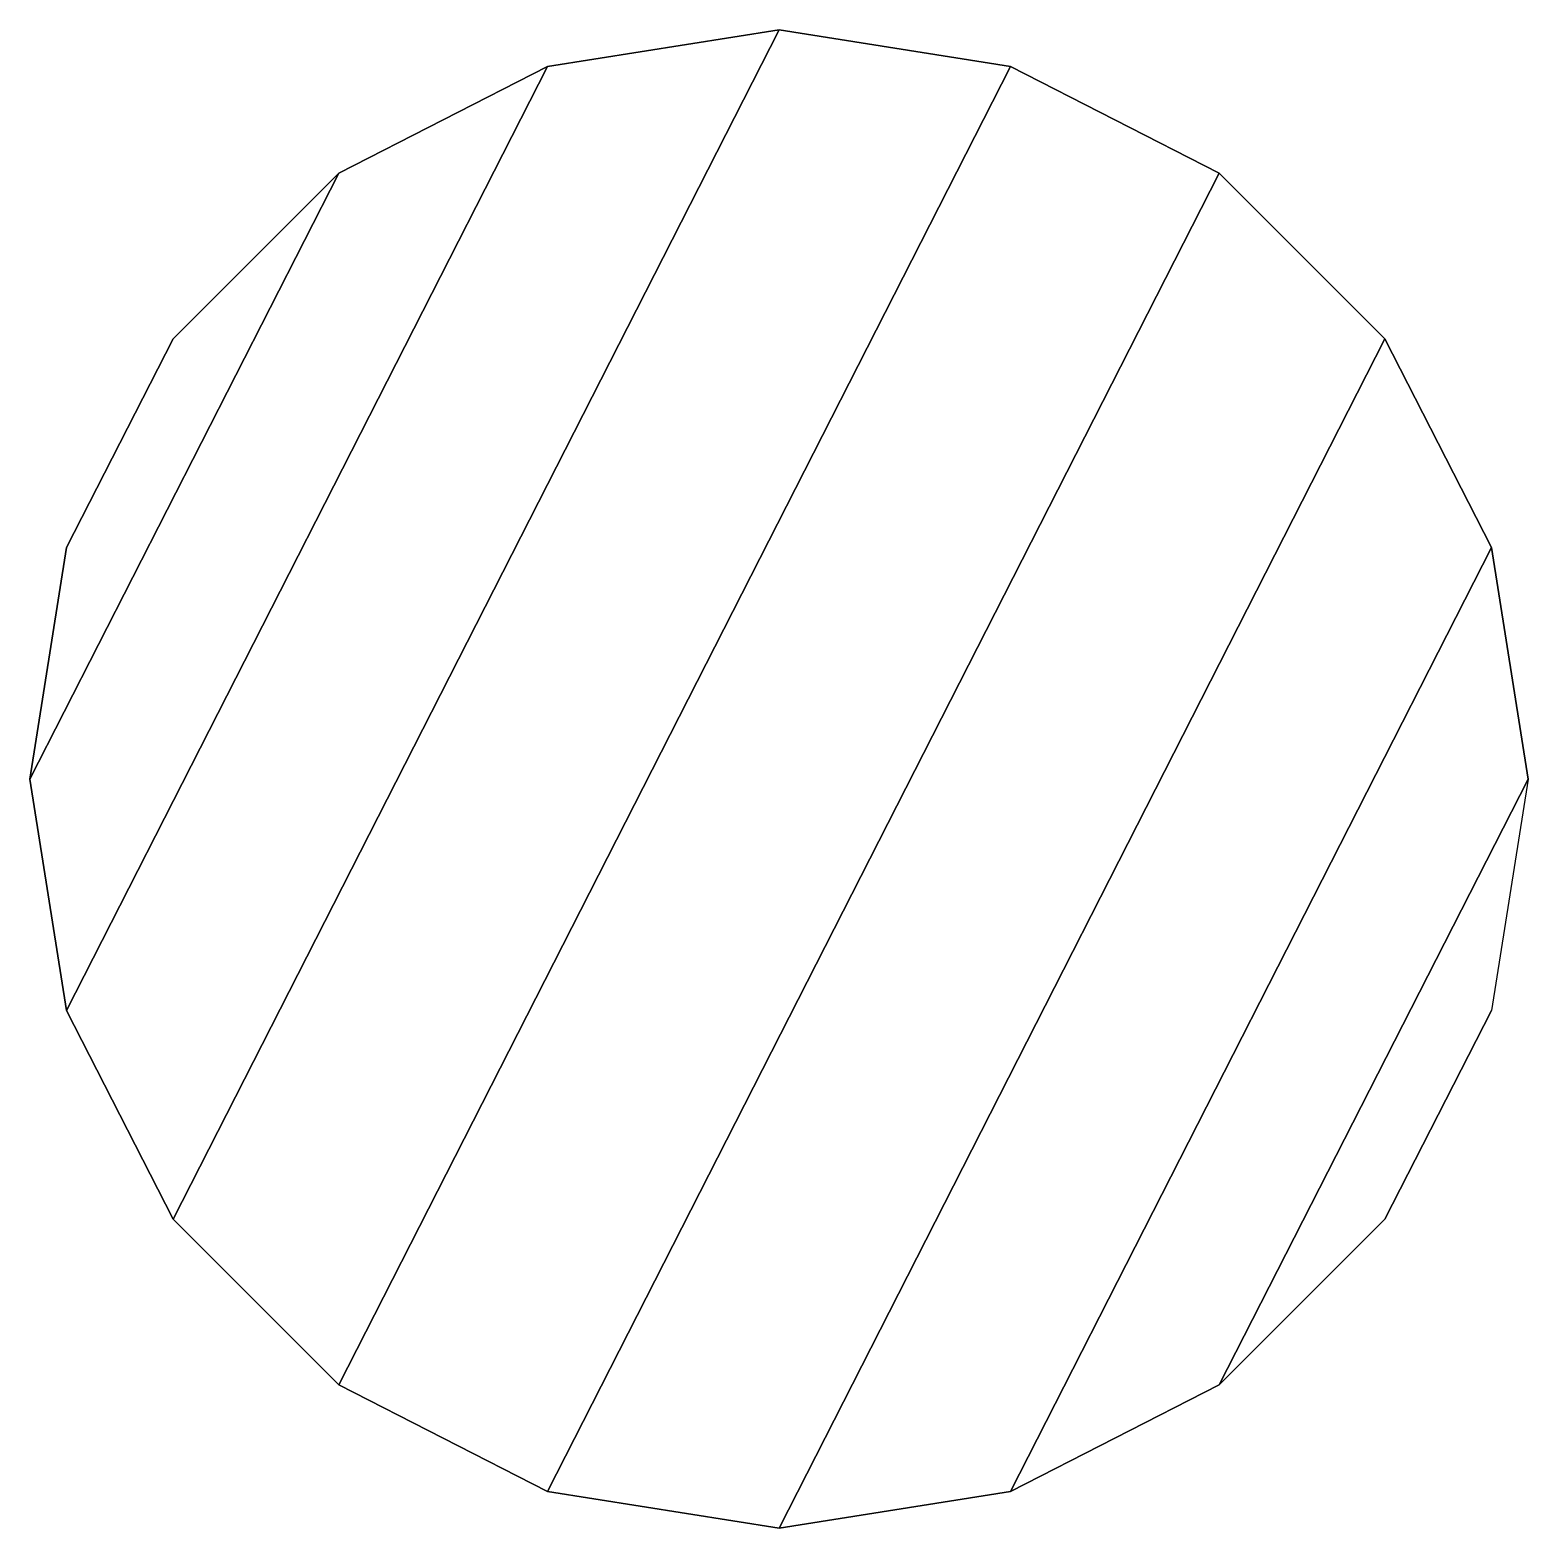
# Model space of a CAD drawing. Extents: x -50 to 50, y -50 to 50.
import ezdxf

# ---------------------------------------------------------------- set-up
doc = ezdxf.new("R2010")
doc.units = 0
doc.header["$MEASUREMENT"] = 0
doc.layers.add('ESTRUTURA', color=8, linetype='CONTINUOUS')

msp = doc.modelspace()

# ---------------------------------------------------------------- linework, layer by layer
at = {"layer": 'ESTRUTURA', "linetype": 'BYBLOCK'}
for points in [[(0, 50, 715), (-40.45, -29.39, 715), (-47.55, -15.45, 715), (-15.45, 47.55, 715)], [(0, 50), (-40.45, -29.39), (-47.55, -15.45), (-15.45, 47.55)], [(15.45, 47.55, 715), (-29.39, -40.45, 715), (-40.45, -29.39, 715), (0, 50, 715)], [(15.45, 47.55), (-29.39, -40.45), (-40.45, -29.39), (0, 50)], [(-15.45, 47.55, 715), (-47.55, -15.45, 715), (-50, 0, 715), (-29.39, 40.45, 715)], [(-15.45, 47.55), (-47.55, -15.45), (-50, 0), (-29.39, 40.45)], [(29.39, 40.45, 715), (-15.45, -47.55, 715), (-29.39, -40.45, 715), (15.45, 47.55, 715)], [(29.39, 40.45), (-15.45, -47.55), (-29.39, -40.45), (15.45, 47.55)], [(-29.39, 40.45, 715), (-50, 0, 715), (-47.55, 15.45, 715), (-40.45, 29.39, 715)], [(-29.39, 40.45), (-50, 0), (-47.55, 15.45), (-40.45, 29.39)], [(40.45, 29.39, 715), (0, -50, 715), (-15.45, -47.55, 715), (29.39, 40.45, 715)], [(40.45, 29.39), (0, -50), (-15.45, -47.55), (29.39, 40.45)], [(47.55, 15.45, 715), (15.45, -47.55, 715), (0, -50, 715), (40.45, 29.39, 715)], [(47.55, 15.45), (15.45, -47.55), (0, -50), (40.45, 29.39)], [(50, 0, 715), (29.39, -40.45, 715), (15.45, -47.55, 715), (47.55, 15.45, 715)], [(50, 0), (29.39, -40.45), (15.45, -47.55), (47.55, 15.45)], [(47.55, -15.45, 715), (40.45, -29.39, 715), (29.39, -40.45, 715), (50, 0, 715)], [(47.55, -15.45), (40.45, -29.39), (29.39, -40.45), (50, 0)]]:
    msp.add_3dface(points, dxfattribs=at)

# ---------------------------------------------------------------- meshes
mesh = msp.add_polymesh((2, 20), dxfattribs=dict(at, n_close=True))
for k, corner in enumerate([(50, 0, 715), (47.55, 15.45, 715), (40.45, 29.39, 715), (29.39, 40.45, 715), (15.45, 47.55, 715), (0, 50, 715), (-15.45, 47.55, 715), (-29.39, 40.45, 715), (-40.45, 29.39, 715), (-47.55, 15.45, 715), (-50, 0, 715), (-47.55, -15.45, 715), (-40.45, -29.39, 715), (-29.39, -40.45, 715), (-15.45, -47.55, 715), (0, -50, 715), (15.45, -47.55, 715), (29.39, -40.45, 715), (40.45, -29.39, 715), (47.55, -15.45, 715), (50, 0), (47.55, 15.45), (40.45, 29.39), (29.39, 40.45), (15.45, 47.55), (0, 50), (-15.45, 47.55), (-29.39, 40.45), (-40.45, 29.39), (-47.55, 15.45), (-50, 0), (-47.55, -15.45), (-40.45, -29.39), (-29.39, -40.45), (-15.45, -47.55), (0, -50), (15.45, -47.55), (29.39, -40.45), (40.45, -29.39), (47.55, -15.45)]):
    mesh.set_mesh_vertex(divmod(k, 20), corner)

doc.saveas('drawing.dxf')
